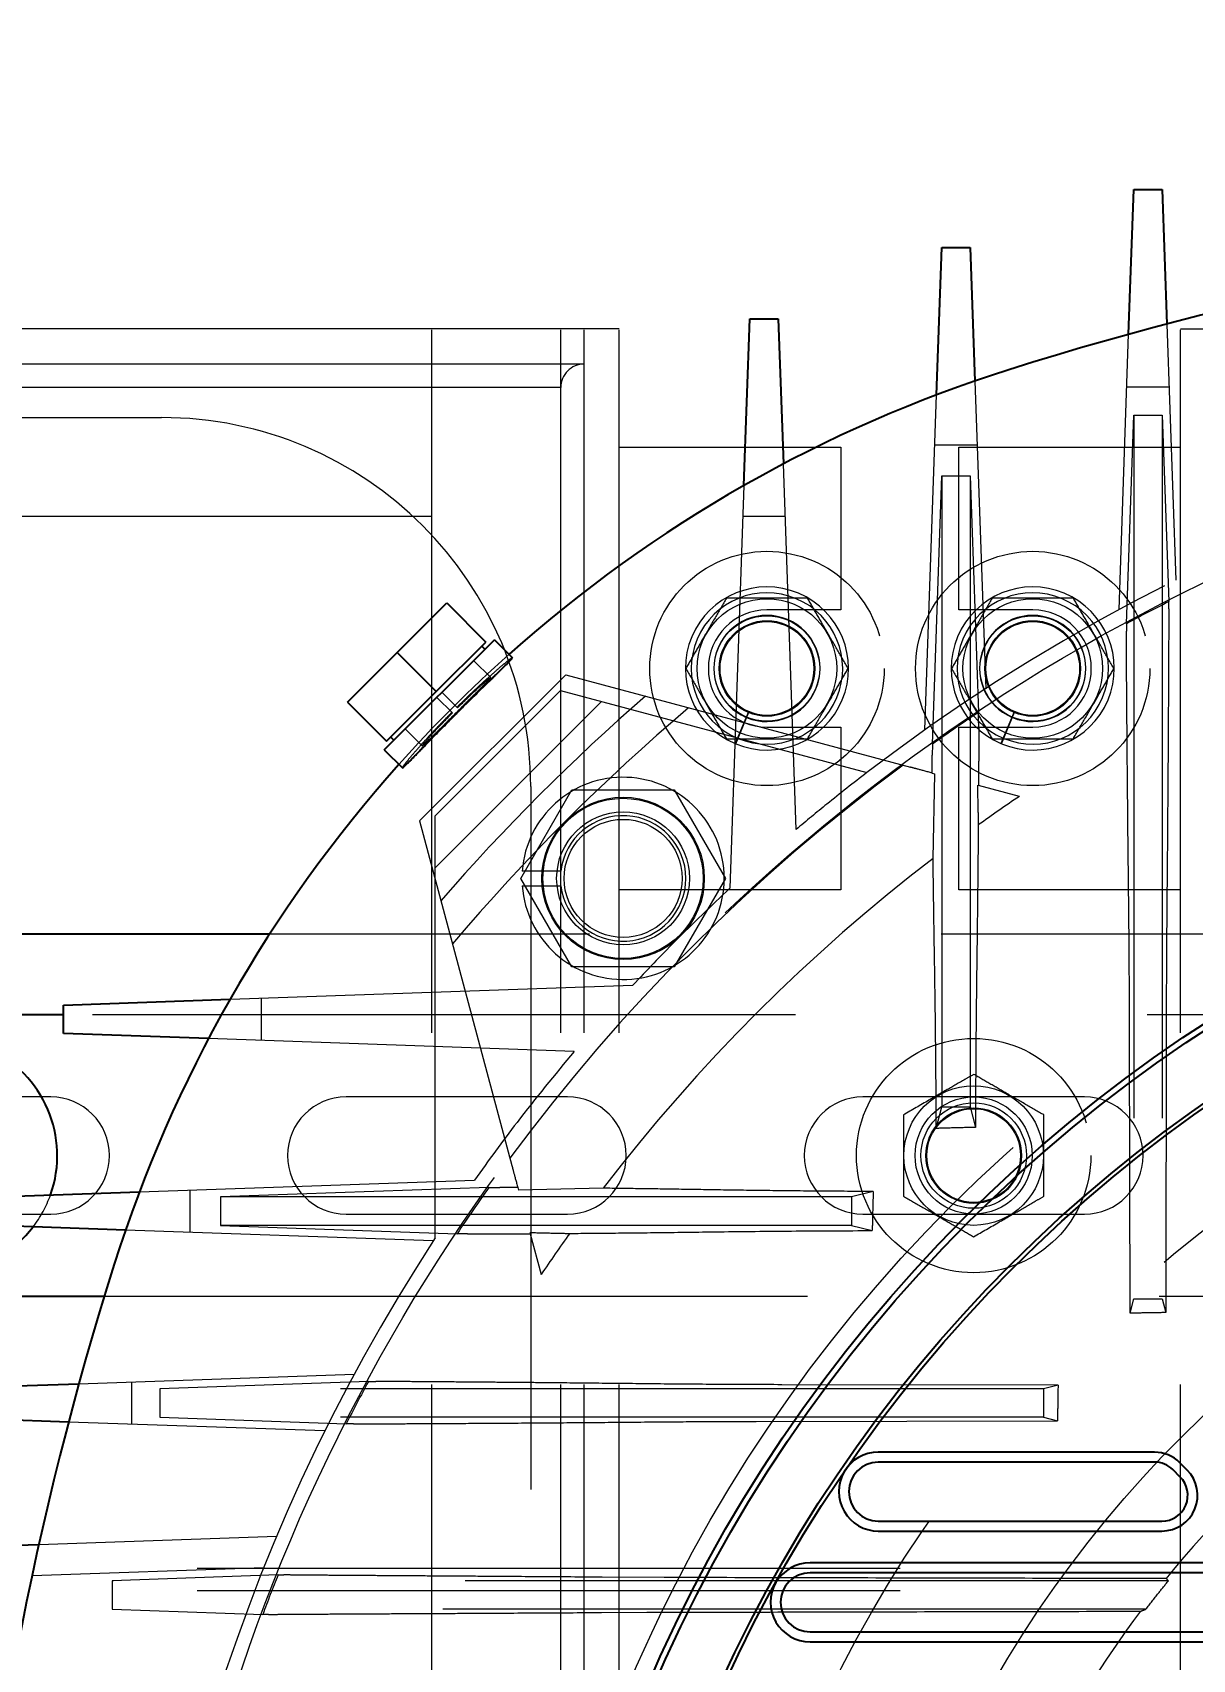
# Model space of a CAD drawing. Header units: millimetres. Extents: x 1293 to 41893, y 1011 to 26911.
# Drawn here: x 13196 to 13300.8, y 6710.6 to 6857.6 of the extents above; entities that cross this region are included whole.
import ezdxf

# ---------------------------------------------------------------- set-up
doc = ezdxf.new("R2010")
doc.units = ezdxf.units.MM
doc.header["$LTSCALE"] = 50
doc.linetypes.add('HIDDEN', pattern=[1.905, 1.27, -0.635])
doc.layers.add('CAPA_1', color=7, linetype='Continuous')
doc.styles.add('SLDTEXTSTYLE0', font='TXT', dxfattribs={"width": 0.75})
doc.dimstyles.new('SLDDIMSTYLE0', dxfattribs={"dimtxt": 100, "dimasz": 100, "dimexe": 0, "dimexo": 0.0625, "dimgap": 25, "dimtad": 2, "dimdec": 0, "dimlfac": 1.5, "dimrnd": 1e-09, "dimzin": 12, "dimdsep": 46, "dimtxsty": 'SLDTEXTSTYLE0', "dimsah": 1, "dimcen": 0.09, "dimadec": 0, "dimazin": 3, "dimtfac": 1, "dimtdec": 0, "dimtofl": 0, "dimtmove": 0, "dimatfit": 3, "dimfxl": 1, "dimfrac": 2, "dimtolj": 1, "dimtzin": 12, "dimarcsym": 0})

# ---------------------------------------------------------------- blocks, each defined once
blk = doc.blocks.new('_D_5')
at = {"layer": 'CAPA_1', "transparency": 16777216}
for p, q in [((11574.4, 7831.18), (17588.06, 7831.18)), ((17538.06, 7831.18), (17538.06, 4708.49)), ((16485.16, 4708.49), (17588.06, 4708.49))]:
    blk.add_line(p, q, dxfattribs=at)
for points in [[(17538.06, 7831.18), (17522.68, 7731.18), (17553.45, 7731.18)], [(17538.06, 4708.49), (17553.45, 4808.49), (17522.68, 4808.49)]]:
    blk.add_solid(points, dxfattribs=at)
at = {"layer": 'CAPA_1', "transparency": 16777216, "insert": (17409.15, 6122.06), "char_height": 100, "attachment_point": 1, "rotation": 90, "style": 'SLDTEXTSTYLE0'}
blk.add_mtext('4684', dxfattribs=at)
blk = doc.blocks.new('_D_15')
at = {"layer": 'CAPA_1', "transparency": 16777216}
for p, q in [((6530.12, 8742.38), (6530.12, 9415.65)), ((16745.16, 6492), (16745.16, 9415.65)), ((6530.12, 9365.65), (16745.16, 9365.65))]:
    blk.add_line(p, q, dxfattribs=at)
for points in [[(6530.12, 9365.65), (6630.12, 9350.26), (6630.12, 9381.03)], [(16745.16, 9365.65), (16645.16, 9381.03), (16645.16, 9350.26)]]:
    blk.add_solid(points, dxfattribs=at)
at = {"layer": 'CAPA_1', "transparency": 16777216, "insert": (11452.92, 9494.55), "char_height": 100, "attachment_point": 1, "style": 'SLDTEXTSTYLE0'}
blk.add_mtext('15323', dxfattribs=at)

msp = doc.modelspace()

# ---------------------------------------------------------------- linework, layer by layer
at = {"color": 7, "linetype": 'Continuous', "lineweight": 25}
for p, q in [((13294.9986373, 6830.3040274), (13295.4559045, 6843.3984466)), ((13295.4559045, 6843.3984466), (13298.0310745, 6843.3984466)), ((13298.0310745, 6843.3984466), (13298.4558267, 6831.2351369)), ((13277.6579042, 6824.8335746), (13278.1225711, 6838.1398954)), ((13278.1225711, 6838.1398954), (13280.6977412, 6838.1398954)), ((13280.6977412, 6838.1398954), (13281.1186272, 6826.0872961)), ((13260.263568, 6816.6444878), (13260.7892378, 6831.6977023)), ((13260.7892378, 6831.6977023), (13263.3644079, 6831.6977023)), ((13263.3644079, 6831.6977023), (13263.8219913, 6818.5942274)), ((13228.9410601, 6801.566003), (13233.4194031, 6806.0443459)), ((13233.4194031, 6806.0443459), (13236.954937, 6802.508812)), ((13224.4627172, 6797.08766), (13228.9410601, 6801.566003)), ((13227.786119, 6792.7743087), (13237.7327544, 6802.720944)), ((13228.9410601, 6801.566003), (13232.476594, 6798.0304691)), ((13232.476594, 6798.0304691), (13236.954937, 6802.508812)), ((13236.8606561, 6801.8488457), (13236.5778134, 6802.1316884)), ((13239.3953114, 6801.0583871), (13237.7327544, 6802.720944)), ((13224.4627172, 6797.08766), (13227.9982511, 6793.5521261)), ((13227.9982511, 6793.5521261), (13232.476594, 6798.0304691)), ((13227.786119, 6792.7743087), (13229.448676, 6791.1117517)), ((13228.3753747, 6793.9292497), (13228.6582174, 6793.646407)), ((13217.4270923, 6776.1188715), (13161.0054871, 6776.1188715)), ((13198.8093608, 6769.7178253), (13213.8625753, 6770.2434951)), ((13198.8093608, 6767.1426552), (13198.8093608, 6769.7178253)), ((13198.8093608, 6768.8188715), (13161.2795165, 6768.8188715)), ((13211.9128356, 6766.6850718), (13198.8093608, 6767.1426552)), ((13192.3671677, 6752.384492), (13205.6734885, 6752.8491589)), ((13204.419767, 6749.3884359), (13192.3671677, 6749.8093219)), ((13161.4101562, 6743.4188715), (13202.5015492, 6743.4188715)), ((13187.1086165, 6735.0511586), (13200.2030357, 6735.5084258)), ((13199.2719262, 6732.0512364), (13187.1086165, 6732.4759886)), ((13297.3390883, 6729.3234042), (13272.3911568, 6729.3234042)), ((13297.3390883, 6728.4302403), (13272.3911568, 6728.4302403)), ((13300.2872331, 6727.7117184), (13299.6205665, 6728.3783851)), ((13299.6556708, 6727.0801561), (13298.9890042, 6727.7468228)), ((13272.3911568, 6723.0969069), (13298.005755, 6723.0969069)), ((13272.3911568, 6722.203743), (13298.005755, 6722.203743)), ((13161.4101562, 6719.7635736), (13196.58725, 6720.9919848)), ((13307.3390883, 6719.3234042), (13266.2262098, 6719.3234042)), ((13307.3390883, 6718.4302403), (13266.2262098, 6718.4302403)), ((13266.2262098, 6713.0969069), (13308.005755, 6713.0969069)), ((13266.2262098, 6712.203743), (13308.005755, 6712.203743))]:
    msp.add_line(p, q, dxfattribs=at)
at = {"color": 1, "linetype": 'HIDDEN', "lineweight": 18}
for p, q in [((13298.4558267, 6831.2351369), (13299.264127, 6808.088443)), ((13249.0054871, 6830.7855382), (13072.7475215, 6830.7855382)), ((13232.0721537, 6481.4522048), (13232.0721537, 6830.7855382)), ((13243.7138204, 6481.4522048), (13243.7138204, 6830.7855382)), ((13245.8304871, 6481.4522048), (13245.8304871, 6830.7855382)), ((13249.0054871, 6481.4522048), (13249.0054871, 6830.7855382)), ((13294.130187, 6805.434865), (13294.9986373, 6830.3040274)), ((13299.6721537, 6481.4522048), (13299.6721537, 6830.7855382)), ((13299.6721537, 6830.7855382), (13475.9301193, 6830.7855382)), ((13245.8304871, 6827.6105382), (13073.3790682, 6827.6105382)), ((13243.7138204, 6825.4938715), (13073.8000994, 6825.4938715)), ((13281.1186272, 6826.0872961), (13282.0891596, 6798.2948865)), ((13298.654874, 6825.5351671), (13294.832105, 6825.5351671)), ((13276.6011855, 6794.5731128), (13277.6579042, 6824.8335746)), ((13074.3388204, 6822.7855382), (13207.6721537, 6822.7855382)), ((13294.7980374, 6804.1610882), (13295.4559045, 6822.9999349)), ((13295.4559045, 6822.9999349), (13298.0310745, 6822.9999349)), ((13295.4559045, 6822.9999349), (13295.4559045, 6743.191664)), ((13298.0310745, 6822.9999349), (13298.6192412, 6806.1570458)), ((13298.0310745, 6822.9999349), (13298.0310745, 6743.191664)), ((13249.0054871, 6820.1188715), (13269.0054871, 6820.1188715)), ((13269.0054871, 6820.1188715), (13269.0054871, 6805.4105382)), ((13281.3215407, 6820.2766159), (13277.4987717, 6820.2766159)), ((13279.6721537, 6820.1188715), (13299.6721537, 6820.1188715)), ((13279.6721537, 6805.4105382), (13279.6721537, 6820.1188715)), ((13264.9750634, 6785.5745617), (13263.8219913, 6818.5942274)), ((13260.263568, 6816.6444878), (13258.9933506, 6780.2702214)), ((13277.2761453, 6793.2888966), (13278.1225711, 6817.5273599)), ((13278.1225711, 6817.5273599), (13280.6977412, 6817.5273599)), ((13278.1225711, 6817.5273599), (13278.1225711, 6760.5249974)), ((13280.6977412, 6817.5273599), (13281.4442548, 6796.1500062)), ((13280.6977412, 6817.5273599), (13280.6977412, 6760.5249974)), ((13232.0721537, 6813.8522048), (13065.8721537, 6813.8522048)), ((13263.9882073, 6813.8344228), (13260.1654383, 6813.8344228)), ((13269.0054871, 6805.4105382), (13262.3388204, 6805.4105382)), ((13286.3388204, 6805.4105382), (13279.6721537, 6805.4105382)), ((13237.420613, 6799.2618493), (13235.8471364, 6800.835326)), ((13230.9651106, 6786.3426259), (13244.1644372, 6799.5419524)), ((13244.1644372, 6799.5419524), (13275.2923642, 6791.2012496)), ((13232.3793242, 6786.8140304), (13243.6930327, 6798.1277389)), ((13247.4108829, 6797.1315439), (13232.3793242, 6782.0999852)), ((13232.5237345, 6797.5119241), (13233.9305491, 6796.1051095)), ((13232.995139, 6797.9833286), (13234.4019536, 6796.576514)), ((13243.6930327, 6798.1277389), (13271.3595368, 6790.7145215)), ((13260.6732871, 6796.1901319), (13259.4637926, 6793.3371187)), ((13259.5172814, 6793.3146909), (13260.7042737, 6796.1771393)), ((13284.6732871, 6796.1901319), (13283.4637926, 6793.3371187)), ((13283.5172814, 6793.3146909), (13284.7042737, 6796.1771393)), ((13229.6717371, 6794.6599267), (13231.2452138, 6793.0864501)), ((13262.3388204, 6794.8272048), (13269.0054871, 6794.8272048)), ((13269.0054871, 6794.8272048), (13269.0054871, 6780.1188715)), ((13279.6721537, 6794.8272048), (13286.3388204, 6794.8272048)), ((13279.6721537, 6780.1188715), (13279.6721537, 6794.8272048)), ((13281.453631, 6795.195967), (13281.4479166, 6795.5127291)), ((13277.2718238, 6792.6327256), (13277.2655841, 6792.3009237)), ((13277.2643099, 6790.6728683), (13277.5055866, 6790.6082184)), ((13277.3391168, 6782.9575614), (13277.5055866, 6790.6082184)), ((13240.1122826, 6781.1571761), (13244.7310848, 6789.1571761)), ((13241.0054871, 6789.4522048), (13241.0054871, 6522.7855382)), ((13244.7310848, 6789.1571761), (13253.9686891, 6789.1571761)), ((13253.9686891, 6789.1571761), (13258.5874913, 6781.1571761)), ((13285.1337694, 6788.564253), (13281.4460918, 6789.5523632)), ((13232.3793242, 6748.6745226), (13232.3793242, 6786.8140304)), ((13230.9651106, 6786.3426259), (13239.3058135, 6755.2146989)), ((13244.7310848, 6773.1571761), (13240.1122826, 6781.1571761)), ((13243.7225726, 6781.8238428), (13240.240917, 6781.8238428)), ((13258.5874913, 6781.1571761), (13253.9686891, 6773.1571761)), ((13240.240917, 6780.4905095), (13243.7225726, 6780.4905095)), ((13269.0054871, 6780.1188715), (13249.0054871, 6780.1188715)), ((13299.6721537, 6780.1188715), (13279.6721537, 6780.1188715)), ((13532.0598867, 6776.1188715), (13217.4270923, 6776.1188715)), ((13253.9686891, 6773.1571761), (13244.7310848, 6773.1571761)), ((13213.8625753, 6770.2434951), (13250.2368417, 6771.5137125)), ((13216.6726403, 6770.3416248), (13216.6726403, 6766.5188558)), ((13298.3958294, 6769.1324225), (13298.346537, 6741.9344212)), ((13550.6776182, 6768.8188715), (13198.8093608, 6768.8188715)), ((13244.9325014, 6765.5319997), (13211.9128356, 6766.6850718)), ((13295.1272488, 6741.881841), (13295.0841338, 6766.830437)), ((13197.6721537, 6761.4105382), (13177.6721537, 6761.4105382)), ((13244.3388204, 6761.4105382), (13224.3388204, 6761.4105382)), ((13291.0054871, 6761.4105382), (13271.0054871, 6761.4105382)), ((13277.6325936, 6758.5722427), (13278.1225711, 6760.5249974)), ((13278.1225711, 6760.5249974), (13280.6977412, 6760.5249974)), ((13280.6977412, 6760.5249974), (13281.1648336, 6758.663449)), ((13205.6734885, 6752.8491589), (13235.9339503, 6753.9058775)), ((13210.2304472, 6753.0082914), (13210.2304472, 6749.1855224)), ((13237.2181665, 6753.2309178), (13212.9797032, 6752.384492)), ((13237.8743374, 6753.2352393), (13238.2061394, 6753.241479)), ((13239.8341948, 6753.2427532), (13239.8988447, 6753.0014765)), ((13247.5495017, 6753.1679463), (13239.8988447, 6753.0014765)), ((13212.9797032, 6752.384492), (13212.9797032, 6749.8093219)), ((13269.9820657, 6752.384492), (13212.9797032, 6752.384492)), ((13271.9348203, 6752.8744695), (13269.9820657, 6752.384492)), ((13269.9820657, 6752.384492), (13269.9820657, 6749.8093219)), ((13177.6721537, 6750.8272048), (13197.6721537, 6750.8272048)), ((13224.3388204, 6750.8272048), (13244.3388204, 6750.8272048)), ((13271.0054871, 6750.8272048), (13291.0054871, 6750.8272048)), ((13232.2121766, 6748.4179035), (13204.419767, 6749.3884359)), ((13212.9797032, 6749.8093219), (13234.3570569, 6749.0628083)), ((13269.9820657, 6749.8093219), (13212.9797032, 6749.8093219)), ((13235.3110961, 6749.0534321), (13234.9943339, 6749.0591465)), ((13240.9546999, 6749.0609713), (13241.9428101, 6745.3732937)), ((13269.9820657, 6749.8093219), (13271.8436141, 6749.3422295)), ((13202.5015492, 6743.4188715), (13546.9854298, 6743.4188715)), ((13295.1272488, 6741.881841), (13295.4559045, 6743.191664)), ((13295.4559045, 6743.191664), (13298.0310745, 6743.191664)), ((13298.0310745, 6743.191664), (13298.346537, 6741.9344212)), ((13200.2030357, 6735.5084258), (13225.0721981, 6736.3768761)), ((13204.971896, 6735.6749581), (13204.971896, 6731.8521891)), ((13226.3459749, 6735.7090257), (13207.5071282, 6735.0511586)), ((13288.625222, 6735.3798143), (13263.6766261, 6735.4229293)), ((13288.625222, 6735.3798143), (13287.3153991, 6735.0511586)), ((13207.5071282, 6735.0511586), (13207.5071282, 6732.4759886)), ((13287.3153991, 6735.0511586), (13207.5071282, 6735.0511586)), ((13287.3153991, 6735.0511586), (13287.3153991, 6732.4759886)), ((13207.5071282, 6732.4759886), (13224.3500173, 6731.8878219)), ((13287.3153991, 6732.4759886), (13207.5071282, 6732.4759886)), ((13287.3153991, 6732.4759886), (13288.5726419, 6732.1605261)), ((13222.4186201, 6731.2429361), (13199.2719262, 6732.0512364)), ((13261.3746406, 6732.1112337), (13288.5726419, 6732.1605261)), ((13196.58725, 6720.9919848), (13218.0692183, 6721.7421517)), ((13115.6268163, 6718.8595736), (13700.793483, 6718.8595736)), ((13195.9732824, 6718.1719152), (13216.9035836, 6718.9028174)), ((13218.1878543, 6718.2410154), (13203.2056491, 6717.7178253)), ((13203.2056491, 6717.7178253), (13203.2056491, 6715.1426552)), ((13298.5954065, 6717.7178253), (13203.2056491, 6717.7178253)), ((13253.057253, 6718.0044039), (13247.4682367, 6718.0305439)), ((13115.6268163, 6716.8275736), (14253.7101497, 6716.8275736)), ((13203.2056491, 6715.1426552), (13216.8086609, 6714.6676276)), ((13296.5589781, 6715.1426552), (13203.2056491, 6715.1426552)), ((13247.4123873, 6714.8439502), (13251.4999249, 6714.8608229))]:
    msp.add_line(p, q, dxfattribs=at)
at = {"color": 1, "linetype": 'HIDDEN', "lineweight": 18, "flags": 128}
for points in [[(13298.6214564, 6805.561192), (13298.6202139, 6805.8949276), (13298.6192412, 6806.1570458)], [(13294.7980374, 6804.1610882), (13294.7965924, 6803.8215532), (13294.7954525, 6803.5546484)], [(13281.4479166, 6795.5127291), (13281.4458623, 6795.8697093), (13281.4442548, 6796.1500062)], [(13277.2761453, 6793.2888966), (13277.27373, 6792.9215758), (13277.2718238, 6792.6327256)], [(13237.2181665, 6753.2309178), (13237.5854873, 6753.2333331), (13237.8743374, 6753.2352393)], [(13234.9943339, 6749.0591465), (13234.6373538, 6749.0612008), (13234.3570569, 6749.0628083)], [(13226.3459749, 6735.7090257), (13226.6855099, 6735.7104707), (13226.9524147, 6735.7116106)], [(13224.9458711, 6731.8856067), (13224.6121355, 6731.8868492), (13224.3500173, 6731.8878219)], [(13218.1878543, 6718.2410154), (13218.4781029, 6718.2417481), (13218.7062087, 6718.2423256)], [(13298.5954065, 6717.7178253), (13298.4749607, 6717.8241746), (13298.380325, 6717.9077347)], [(13217.3215353, 6714.6665088), (13217.0343012, 6714.6671362), (13216.8086609, 6714.6676276)]]:
    msp.add_lwpolyline(points, dxfattribs=at)
at = {"color": 1, "linetype": 'HIDDEN', "lineweight": 18}
for centre, radius in [((13374.7434895, 6655.7635736), 168.6666667), ((13262.3388204, 6800.1188715), 10.5833333), ((13286.3388204, 6800.1188715), 10.5833333), ((13262.3388204, 6800.1188715), 6.3026787), ((13286.3388204, 6800.1188715), 6.3026787), ((13262.3388204, 6800.1188715), 4.7625), ((13262.3388204, 6800.1188715), 4.318), ((13286.3388204, 6800.1188715), 4.7625), ((13286.3388204, 6800.1188715), 4.318), ((13262.3388204, 6800.1188715), 4.2333333), ((13286.3388204, 6800.1188715), 4.2333333), ((13374.7434895, 6655.7635736), 135.4666667), ((13249.349887, 6781.1571761), 7.3333333), ((13249.349887, 6781.1571761), 7.2376043), ((13249.349887, 6781.1571761), 6), ((13249.349887, 6781.1571761), 5.3333333), ((13374.7434895, 6655.7635736), 118.7026667), ((13281.0054871, 6756.1188715), 10.5833333), ((13374.7434895, 6655.7635736), 106.0026667), ((13281.0054871, 6756.1188715), 6.3026787), ((13281.0054871, 6756.1188715), 5.2916667), ((13281.0054871, 6756.1188715), 4.7625), ((13281.0054871, 6756.1188715), 4.318), ((13281.0054871, 6756.1188715), 4.2333333), ((13374.7434895, 6655.7635736), 98)]:
    msp.add_circle(centre, radius, dxfattribs=at)
at = {"color": 7, "linetype": 'Continuous', "lineweight": 25}
for radius in [133.8692317, 133.3333333, 127.9170962, 127.5598306]:
    msp.add_circle((13374.7434895, 6655.7635736), radius, dxfattribs=at)
for centre, radius, start, end in [((13374.7434895, 6541.0969069), 300, 93.820426343, 107.568308631), ((13321.6191889, 6708.8878742), 124, 107.568308631, 131.748413646), ((13321.6191889, 6708.8878742), 124, 138.251586354, 162.431691369), ((13187.6721537, 6756.1188715), 10.5833333, 340.400154742, 322.52606128), ((13489.4101562, 6655.7635736), 300, 162.431691369, 176.179573657), ((13272.3911568, 6725.7635736), 3.5598306, 90, 270.000001124), ((13272.3911568, 6725.7635736), 2.6666667, 90, 270), ((13297.3390883, 6726.0969069), 3.2264973, 45, 90), ((13297.3390883, 6726.0969069), 2.3333333, 45, 90), ((13298.005755, 6725.4302403), 3.2264973, 270, 45), ((13298.005755, 6725.4302403), 2.3333333, 270, 45), ((13266.2262098, 6715.7635736), 3.5598306, 90, 270.000001124), ((13266.2262098, 6715.7635736), 2.6666667, 90, 270)]:
    msp.add_arc(centre, radius, start, end, dxfattribs=at)
at = {"color": 1, "linetype": 'HIDDEN', "lineweight": 18}
for centre, radius, start, end in [((13245.8304871, 6825.4938715), 2.1166667, 90, 180), ((13374.7434895, 6655.7635736), 170, 52.544801145, 127.455198855), ((13207.6721537, 6789.4522048), 33.3333333, 0, 90), ((13262.3388204, 6800.1188715), 7.366, 247.477326414, 247.026173882), ((13286.3388204, 6800.1188715), 7.366, 247.477326414, 247.026173882), ((13262.3388204, 6800.1188715), 6.8368333, 247.477326414, 247.026173882), ((13286.3388204, 6800.1188715), 6.8368333, 247.477326414, 247.026173882), ((13374.7434895, 6655.7635736), 168.5618511, 116.847038599, 118.312457044), ((13262.3388204, 6800.1188715), 5.2916667, 90, 270), ((13262.3388204, 6800.1188715), 4.7963667, 247.477326414, 247.026173882), ((13262.3388204, 6800.1188715), 4.2672, 247.477326414, 247.026173882), ((13286.3388204, 6800.1188715), 4.7963667, 247.477326414, 247.026173882), ((13286.3388204, 6800.1188715), 4.2672, 247.477326414, 247.026173882), ((13286.3388204, 6800.1188715), 5.2916667, 270, 90), ((13321.6191889, 6708.8878742), 124, 131.748413646, 138.251586354), ((13374.7434895, 6655.7635736), 188, 131.016674044, 138.983346393), ((13374.7434895, 6655.7635736), 184.6666667, 130.31662153, 139.683386227), ((13374.7434895, 6655.7635736), 168.5618511, 123.607562598, 125.326073413), ((13374.7434895, 6655.7635736), 168.5618511, 126.434523655, 143.565476345), ((13249.349887, 6781.1571761), 9.1333333, 184.185896344, 175.814103656), ((13374.7434895, 6655.7635736), 160.2058749, 124.010238226, 125.627640083), ((13249.349887, 6781.1571761), 5.6666667, 186.756327031, 173.243672969), ((13374.7434895, 6655.7635736), 160.2058749, 127.444669982, 142.555330018), ((13197.6721537, 6756.1188715), 5.2916667, 270, 90), ((13224.3388204, 6756.1188715), 5.2916667, 90, 270), ((13244.3388204, 6756.1188715), 5.2916667, 270, 90), ((13271.0054871, 6756.1188715), 5.2916667, 90, 270), ((13291.0054871, 6756.1188715), 5.2916667, 270, 90), ((13374.7434895, 6655.7635736), 168.5618511, 144.673926587, 146.392437402), ((13374.7434895, 6655.7635736), 98.3333333, 291.122021382, 248.877978618), ((13187.6721537, 6756.1188715), 10.5833333, 322.526067169, 340.400154742), ((13374.7434895, 6655.7635736), 170, 146.870377703, 213.129622297), ((13374.7434895, 6655.7635736), 160.2058749, 144.372359917, 145.989761774), ((13374.7434895, 6655.7635736), 168.5618511, 151.687542956, 153.152961401), ((13374.7434895, 6655.7635736), 98.4542008, 129.138614096, 140.861385904), ((13374.7434895, 6655.7635736), 168.5618511, 158.244292984, 159.54627988), ((13374.7434895, 6655.7635736), 98.4542008, 143.040076519, 152.912835076)]:
    msp.add_arc(centre, radius, start, end, dxfattribs=at)
for points, knots in [([(13258.6724311, 6806.4688715), (13258.3542563, 6805.9177119), (13257.7110073, 6804.8034413), (13256.7579762, 6803.1525492), (13255.8469708, 6801.5744564), (13255.2884874, 6800.6070212), (13255.0066871, 6800.1188715)], [0, 0, 0, 0, 0.2646176718, 0.5349733347, 0.7653562273, 1, 1, 1, 1]), ([(13266.0052097, 6806.4688715), (13265.6988606, 6806.4688715), (13264.794887, 6806.4688715), (13263.2383881, 6806.4688715), (13261.0613984, 6806.4688715), (13259.5575925, 6806.4688715), (13258.6724311, 6806.4688715)], [0, 0, 0, 0, 0.1280647744, 0.377893031, 0.6338190398, 1, 1, 1, 1]), ([(13269.6709537, 6800.1188715), (13269.3527895, 6800.6700128), (13268.7095612, 6801.7842476), (13267.7565408, 6803.4351212), (13266.8455258, 6805.0132306), (13266.2870207, 6805.9807032), (13266.0052097, 6806.4688715)], [0, 0, 0, 0, 0.2646061211, 0.5349506065, 0.7653448938, 1, 1, 1, 1]), ([(13282.6724311, 6806.4688715), (13282.3542563, 6805.9177119), (13281.7110073, 6804.8034413), (13280.7579762, 6803.1525492), (13279.8469708, 6801.5744564), (13279.2884874, 6800.6070212), (13279.0066871, 6800.1188715)], [0, 0, 0, 0, 0.2646176718, 0.5349733347, 0.76535622725, 1, 1, 1, 1]), ([(13290.0052097, 6806.4688715), (13289.6988606, 6806.4688715), (13288.794887, 6806.4688715), (13287.2383881, 6806.4688715), (13285.0613984, 6806.4688715), (13283.5575925, 6806.4688715), (13282.6724311, 6806.4688715)], [0, 0, 0, 0, 0.1280647744, 0.377893031, 0.6338190398, 1, 1, 1, 1]), ([(13293.6709537, 6800.1188715), (13293.3527895, 6800.6700128), (13292.7095612, 6801.7842476), (13291.7565408, 6803.4351212), (13290.8455258, 6805.0132306), (13290.2870207, 6805.9807032), (13290.0052097, 6806.4688715)], [0, 0, 0, 0, 0.2646061211, 0.5349506065, 0.7653448938, 1, 1, 1, 1]), ([(13298.6220857, 6805.4950973), (13298.6220016, 6805.2470999), (13298.6218332, 6804.750565), (13298.6149023, 6802.8740633), (13298.6037371, 6800.2450797), (13298.5859297, 6796.8776625), (13298.5619449, 6792.8916331), (13298.5306094, 6788.398363), (13298.4921192, 6783.5009722), (13298.4601488, 6779.9983563), (13298.444081, 6778.2380057)], [0, 0, 0, 0, 0.1246684529, 0.249608378, 0.3741990937, 0.4994072733, 0.6238316224, 0.7491925727, 0.8739487778, 1, 1, 1, 1]), ([(13298.6220857, 6805.4950973), (13298.6219107, 6805.5090773), (13298.6215981, 6805.5340417), (13298.6214997, 6805.552896), (13298.6214564, 6805.561192)], [0, 0, 0, 0, 0.5599973733, 1, 1, 1, 1]), ([(13294.7954525, 6803.5546484), (13294.7953852, 6803.5437397), (13294.7952649, 6803.5242599), (13294.7949196, 6803.4983579), (13294.7947676, 6803.4869609)], [0, 0, 0, 0, 0.5599970975, 1, 1, 1, 1]), ([(13295.0161494, 6778.1314019), (13294.9977614, 6779.7949943), (13294.9611952, 6783.1032044), (13294.9157588, 6787.6756521), (13294.8777704, 6791.8297629), (13294.8469331, 6795.5016447), (13294.8235199, 6798.609934), (13294.8067729, 6801.0437722), (13294.79697, 6802.7825951), (13294.7955008, 6803.2524526), (13294.7947676, 6803.4869609)], [0, 0, 0, 0, 0.1271932828, 0.2529358202, 0.3773101776, 0.5004884103, 0.6260475429, 0.7506998873, 0.8755729962, 1, 1, 1, 1]), ([(13239.3615272, 6801.0921713), (13239.3490939, 6801.0909384), (13239.3234126, 6801.0883918), (13239.181135, 6800.992224), (13238.9200652, 6800.7933821), (13238.485962, 6800.4398961), (13237.9098612, 6799.9476273), (13237.315923, 6799.4242221), (13236.7707367, 6798.9314078), (13236.1028601, 6798.3155195), (13235.2977134, 6797.5551037), (13234.6623822, 6796.930596), (13234.3524872, 6796.6259804)], [0, 0, 0, 0, 0.0782179301, 0.1615617992, 0.2500332293, 0.3749088562, 0.4999347617, 0.5907362469, 0.6740504288, 0.7498768542, 0.8779976264, 1, 1, 1, 1]), ([(13255.0066871, 6800.1188715), (13255.3248513, 6799.5677302), (13255.9680796, 6798.4534954), (13256.9211, 6796.8026218), (13257.832115, 6795.2245124), (13258.39062, 6794.2570398), (13258.6724311, 6793.7688715)], [0, 0, 0, 0, 0.2646061211, 0.5349506065, 0.7653448938, 1, 1, 1, 1]), ([(13266.0052097, 6793.7688715), (13266.3233845, 6794.3200311), (13266.9666335, 6795.4343018), (13267.9196646, 6797.0851939), (13268.83067, 6798.6632866), (13269.3891534, 6799.6307218), (13269.6709537, 6800.1188715)], [0, 0, 0, 0, 0.2646176718, 0.5349733347, 0.7653562273, 1, 1, 1, 1]), ([(13279.0066871, 6800.1188715), (13279.3248513, 6799.5677302), (13279.9680796, 6798.4534954), (13280.9211, 6796.8026218), (13281.832115, 6795.2245124), (13282.39062, 6794.2570398), (13282.6724311, 6793.7688715)], [0, 0, 0, 0, 0.2646061211, 0.5349506065, 0.7653448938, 1, 1, 1, 1]), ([(13290.0052097, 6793.7688715), (13290.3233845, 6794.3200311), (13290.9666335, 6795.4343018), (13291.9196646, 6797.0851939), (13292.83067, 6798.6632866), (13293.3891534, 6799.6307218), (13293.6709537, 6800.1188715)], [0, 0, 0, 0, 0.2646176718, 0.5349733347, 0.76535622725, 1, 1, 1, 1]), ([(13237.3888275, 6799.2936348), (13237.3822718, 6799.2773522), (13237.3691497, 6799.2447609), (13237.2163035, 6799.0761358), (13237.0188887, 6798.8699215), (13236.798986, 6798.645518), (13236.5097859, 6798.3542603), (13236.0913516, 6797.9369164), (13235.536405, 6797.3849056), (13234.911028, 6796.7624729), (13234.3264671, 6796.1790774), (13233.7433046, 6795.5947405), (13233.1900542, 6795.0388939), (13232.7197839, 6794.5661026), (13232.3916443, 6794.2367034), (13232.0605791, 6793.9052659), (13231.7413468, 6793.5892609), (13231.3459118, 6793.2062235), (13231.2669121, 6793.1537564), (13231.2134283, 6793.1182356)], [0, 0, 0, 0, 0.06244365266, 0.12498757336, 0.16389803611, 0.20560860156, 0.25011900144, 0.30062759515, 0.37520328786, 0.44476953574, 0.50039442096, 0.55595288248, 0.62548346923, 0.67788731342, 0.71959639444, 0.75059896392, 0.81623057449, 0.87558597689, 1, 1, 1, 1]), ([(13234.4019536, 6796.576514), (13234.7873462, 6796.9530375), (13235.5579623, 6797.7059194), (13236.5335811, 6798.6005737), (13237.2282368, 6799.2028373), (13237.3353014, 6799.2633713), (13237.3888275, 6799.2936348)], [0, 0, 0, 0, 0.2501387688, 0.500167921, 0.7501126908, 1, 1, 1, 1]), ([(13233.8810827, 6796.1545759), (13233.6792242, 6795.9498625), (13233.2686984, 6795.5335308), (13232.6651576, 6794.9051607), (13232.1092895, 6794.3151601), (13231.5898395, 6793.7514025), (13231.0949169, 6793.2038998), (13230.5644157, 6792.6033541), (13230.0667273, 6792.0205121), (13229.6722175, 6791.5358846), (13229.4367392, 6791.2222587), (13229.4219473, 6791.1703132), (13229.4148918, 6791.1455359)], [0, 0, 0, 0, 0.0807049171, 0.1641320509, 0.2502885283, 0.3228374767, 0.4062151847, 0.5004179667, 0.6249853149, 0.7502372877, 0.8808667536, 1, 1, 1, 1]), ([(13231.2134283, 6793.1182356), (13231.243689, 6793.1717577), (13231.3042228, 6793.278824), (13231.9065331, 6793.9735328), (13232.80124, 6794.9492021), (13233.5540876, 6795.7197812), (13233.9305491, 6796.1051095)], [0, 0, 0, 0, 0.2498763701, 0.4998549528, 0.7499023914, 1, 1, 1, 1]), ([(13281.453631, 6795.195967), (13281.4558843, 6794.9618068), (13281.4603956, 6794.4929934), (13281.4615655, 6793.2402843), (13281.4572986, 6791.6345108), (13281.4498392, 6790.2486014), (13281.4460918, 6789.5523632)], [0, 0, 0, 0, 0.2482609253, 0.4970446869, 0.7473307412, 1, 1, 1, 1]), ([(13258.6724311, 6793.7688715), (13259.5575947, 6793.7688715), (13261.0459042, 6793.7688715), (13263.2221692, 6793.7688715), (13264.7795578, 6793.7688715), (13265.6988656, 6793.7688715), (13266.0052097, 6793.7688715)], [0, 0, 0, 0, 0.3661794341, 0.6156922034, 0.8719357593, 1, 1, 1, 1]), ([(13282.6724311, 6793.7688715), (13283.5575947, 6793.7688715), (13285.0459042, 6793.7688715), (13287.2221692, 6793.7688715), (13288.7795578, 6793.7688715), (13289.6988656, 6793.7688715), (13290.0052097, 6793.7688715)], [0, 0, 0, 0, 0.3661794341, 0.6156922034, 0.8719357593, 1, 1, 1, 1]), ([(13277.2643099, 6790.6728683), (13276.7658307, 6790.8063496), (13275.7727354, 6791.0722777), (13275.4520721, 6791.1583706), (13275.2923642, 6791.2012496)], [0, 0, 0, 0, 0.5019449188, 1, 1, 1, 1]), ([(13277.2643099, 6790.6728683), (13277.2632831, 6791.0209136), (13277.261235, 6791.7151752), (13277.264137, 6792.1060174), (13277.2655841, 6792.3009237)], [0, 0, 0, 0, 0.5013172046, 1, 1, 1, 1]), ([(13271.3595368, 6790.7145215), (13270.1511424, 6789.7757772), (13267.9934681, 6788.0995824), (13265.8972884, 6786.3460412), (13264.9750634, 6785.5745617)], [0, 0, 0, 0, 0.5600448833, 1, 1, 1, 1]), ([(13281.3396514, 6789.5808838), (13281.355518, 6788.9091226), (13281.3838511, 6787.7095504), (13281.4097463, 6786.5099231), (13281.4211401, 6785.9820879)], [0, 0, 0, 0, 0.5600006507, 1, 1, 1, 1]), ([(13281.4211401, 6785.9820879), (13281.4094937, 6784.6380225), (13281.3860112, 6781.9279941), (13281.3340223, 6777.2108867), (13281.2887795, 6773.7751394), (13281.2659547, 6772.0418208)], [0, 0, 0, 0, 0.3277587796, 0.6608573932, 1, 1, 1, 1]), ([(13277.5047891, 6771.8442706), (13277.4826614, 6773.2103676), (13277.4387454, 6775.9216085), (13277.3829918, 6779.6640651), (13277.3536721, 6781.8649608), (13277.3391168, 6782.9575614)], [0, 0, 0, 0, 0.338365905, 0.67154196185, 1, 1, 1, 1]), ([(13258.9933506, 6780.2702214), (13257.3158275, 6778.6784551), (13254.3202431, 6775.8360081), (13251.4845505, 6772.8344169), (13250.2368417, 6771.5137125)], [0, 0, 0, 0, 0.5599985915, 1, 1, 1, 1]), ([(13295.0841338, 6766.830437), (13295.0785839, 6768.7583649), (13295.0674965, 6772.609963), (13295.0332525, 6776.2922792), (13295.0161494, 6778.1314019)], [0, 0, 0, 0, 0.5005527221, 1, 1, 1, 1]), ([(13298.444081, 6778.2380057), (13298.432405, 6776.7572574), (13298.4088687, 6773.7723867), (13298.4001985, 6770.6871306), (13298.3958294, 6769.1324225)], [0, 0, 0, 0, 0.496084596, 1, 1, 1, 1]), ([(13281.2659547, 6772.0418208), (13281.2495414, 6770.6124832), (13281.2166127, 6767.7449014), (13281.1833086, 6763.261055), (13281.171003, 6760.1987272), (13281.1648336, 6758.663449)], [0, 0, 0, 0, 0.3313579456, 0.6647806569, 1, 1, 1, 1]), ([(13277.6325936, 6758.5722427), (13277.6237872, 6760.1026155), (13277.6061985, 6763.1591586), (13277.5641591, 6767.6133211), (13277.5245556, 6770.4356296), (13277.5047891, 6771.8442706)], [0, 0, 0, 0, 0.3343405913, 0.6677630743, 1, 1, 1, 1]), ([(13244.9325014, 6765.5319997), (13243.1848636, 6763.4136851), (13240.0635374, 6759.6303204), (13237.1959631, 6755.6552826), (13235.9339503, 6753.9058775)], [0, 0, 0, 0, 0.5599022986, 1, 1, 1, 1]), ([(13281.0060459, 6763.4513275), (13280.7407321, 6763.2981664), (13279.957845, 6762.8462194), (13278.6098378, 6762.0680384), (13276.7244541, 6760.9796394), (13275.4220818, 6760.2278026), (13274.6554871, 6759.7852608)], [0, 0, 0, 0, 0.1280647744, 0.377893031, 0.6338190398, 1, 1, 1, 1]), ([(13287.3554871, 6759.7846155), (13286.8043943, 6760.1028638), (13285.6902575, 6760.7462619), (13284.0395293, 6761.699534), (13282.4615587, 6762.6107895), (13281.4941713, 6763.169442), (13281.0060459, 6763.4513275)], [0, 0, 0, 0, 0.2646061211, 0.5349506065, 0.7653448938, 1, 1, 1, 1]), ([(13274.6554871, 6759.7852608), (13274.6554871, 6759.1488552), (13274.6554871, 6757.862244), (13274.6554871, 6755.9560139), (13274.6554871, 6754.1338429), (13274.6554871, 6753.0167777), (13274.6554871, 6752.4531275)], [0, 0, 0, 0, 0.2646176718, 0.5349733347, 0.7653562273, 1, 1, 1, 1]), ([(13287.3554871, 6752.4524822), (13287.3554871, 6753.0888878), (13287.3554871, 6754.375499), (13287.3554871, 6756.2817291), (13287.3554871, 6758.1039002), (13287.3554871, 6759.2209653), (13287.3554871, 6759.7846155)], [0, 0, 0, 0, 0.2646176718, 0.5349733347, 0.7653562273, 1, 1, 1, 1]), ([(13281.1648336, 6758.663449), (13280.5033974, 6758.6479727), (13279.3222678, 6758.6203366), (13278.1488804, 6758.586938), (13277.6325936, 6758.5722427)], [0, 0, 0, 0, 0.5600031008, 1, 1, 1, 1]), ([(13239.3058135, 6755.2146989), (13239.3486925, 6755.054991), (13239.4347854, 6754.7343277), (13239.7007135, 6753.7412324), (13239.8341948, 6753.2427532)], [0, 0, 0, 0, 0.4980550812, 1, 1, 1, 1]), ([(13239.8341948, 6753.2427532), (13239.4861495, 6753.24378), (13238.7918879, 6753.245828), (13238.4010457, 6753.2429261), (13238.2061394, 6753.241479)], [0, 0, 0, 0, 0.5013172046, 1, 1, 1, 1]), ([(13258.6627925, 6753.002274), (13257.2966955, 6753.0244017), (13254.5854546, 6753.0683177), (13250.8429979, 6753.1240713), (13248.6421023, 6753.153391), (13247.5495017, 6753.1679463)], [0, 0, 0, 0, 0.338365905, 0.6715419618, 1, 1, 1, 1]), ([(13271.9348203, 6752.8744695), (13270.3852703, 6752.8833909), (13267.3101231, 6752.9010958), (13262.8578346, 6752.9433123), (13260.0538277, 6752.9827228), (13258.6627925, 6753.002274)], [0, 0, 0, 0, 0.3385470683, 0.6718608823, 1, 1, 1, 1]), ([(13271.9348203, 6752.8744695), (13271.9162497, 6752.2171857), (13271.8830867, 6751.0434242), (13271.8556755, 6749.8620548), (13271.8436141, 6749.3422295)], [0, 0, 0, 0, 0.5599807063, 1, 1, 1, 1]), ([(13274.6554871, 6752.4531275), (13275.2065798, 6752.1348792), (13276.3207166, 6751.4914811), (13277.9714449, 6750.538209), (13279.5494154, 6749.6269535), (13280.5168029, 6749.068301), (13281.0049282, 6748.7864156)], [0, 0, 0, 0, 0.2646061211, 0.5349506065, 0.7653448938, 1, 1, 1, 1]), ([(13281.0049282, 6748.7864156), (13281.7715249, 6749.2289584), (13283.0604765, 6749.9730477), (13284.9452326, 6751.0610844), (13286.2940103, 6751.8397102), (13287.0901775, 6752.2993236), (13287.3554871, 6752.4524822)], [0, 0, 0, 0, 0.3661794341, 0.6156922034, 0.8719357593, 1, 1, 1, 1]), ([(13235.3110961, 6749.0534321), (13235.5452563, 6749.0511788), (13236.0140697, 6749.0466675), (13237.2667788, 6749.0454976), (13238.8725522, 6749.0497645), (13240.2584617, 6749.0572239), (13240.9546999, 6749.0609713)], [0, 0, 0, 0, 0.2482609253, 0.4970446869, 0.7473307412, 1, 1, 1, 1]), ([(13240.9261793, 6749.1674117), (13241.5979405, 6749.1515451), (13242.7975127, 6749.123212), (13243.99714, 6749.0973168), (13244.5249752, 6749.085923)], [0, 0, 0, 0, 0.5600006396, 1, 1, 1, 1]), ([(13244.5249752, 6749.085923), (13245.8690406, 6749.0975694), (13248.5790689, 6749.1210519), (13253.2961764, 6749.1730408), (13256.7319236, 6749.2182836), (13258.4652423, 6749.2411084)], [0, 0, 0, 0, 0.32775877965, 0.66085739322, 1, 1, 1, 1]), ([(13258.4652423, 6749.2411084), (13260.6108699, 6749.2650755), (13264.9452989, 6749.3134918), (13269.5289569, 6749.3325868), (13271.8436141, 6749.3422295)], [0, 0, 0, 0, 0.4950196669, 1, 1, 1, 1]), ([(13298.346537, 6741.9344212), (13297.7455346, 6741.9246876), (13296.672316, 6741.9073061), (13295.5993527, 6741.889622), (13295.1272488, 6741.881841)], [0, 0, 0, 0, 0.55999998701, 1, 1, 1, 1]), ([(13226.9524147, 6735.7116106), (13226.9633234, 6735.7116779), (13226.9828032, 6735.7117981), (13227.0087052, 6735.7121435), (13227.0201022, 6735.7122955)], [0, 0, 0, 0, 0.5599970975, 1, 1, 1, 1]), ([(13252.3756611, 6735.4909137), (13250.7120833, 6735.5093029), (13247.4038995, 6735.5458716), (13243.3316076, 6735.5863236), (13240.0419865, 6735.6169092), (13237.4442997, 6735.6396674), (13234.6633215, 6735.6627192), (13231.8970063, 6735.6835402), (13229.4633315, 6735.7002913), (13227.7244599, 6735.7100912), (13227.2546083, 6735.7115616), (13227.0201022, 6735.7122955)], [0, 0, 0, 0, 0.1271802132, 0.2529100289, 0.3359930258, 0.4185141665, 0.5005385336, 0.6260842886, 0.7507249022, 0.8755850945, 1, 1, 1, 1]), ([(13263.6766261, 6735.4229293), (13261.7362526, 6735.4285898), (13257.8847085, 6735.4398256), (13254.2027045, 6735.4739706), (13252.3756611, 6735.4909137)], [0, 0, 0, 0, 0.5037910466, 1, 1, 1, 1]), ([(13288.625222, 6735.3798143), (13288.6153256, 6734.7789492), (13288.5976533, 6733.7059758), (13288.5802843, 6732.6327469), (13288.5726419, 6732.1605261)], [0, 0, 0, 0, 0.5599999589, 1, 1, 1, 1]), ([(13225.0119658, 6731.8849774), (13224.9979858, 6731.8851524), (13224.9730214, 6731.885465), (13224.954167, 6731.8855634), (13224.9458711, 6731.8856067)], [0, 0, 0, 0, 0.5599973733, 1, 1, 1, 1]), ([(13225.0119658, 6731.8849774), (13225.2599625, 6731.8850621), (13225.7564975, 6731.8852316), (13227.6329933, 6731.8921603), (13230.2619773, 6731.903326), (13233.6293861, 6731.9211333), (13237.6154214, 6731.945118), (13242.108686, 6731.976454), (13247.0060855, 6732.0149423), (13250.5087014, 6732.0469138), (13252.2690574, 6732.0629821)], [0, 0, 0, 0, 0.1246680832, 0.2496083763, 0.3741983516, 0.4994072719, 0.6238308824, 0.7491925716, 0.8739483986, 1, 1, 1, 1]), ([(13252.2690574, 6732.0629821), (13253.7517504, 6732.0746999), (13256.7367631, 6732.0982907), (13259.8219197, 6732.1069005), (13261.3746406, 6732.1112337)], [0, 0, 0, 0, 0.4967124583, 1, 1, 1, 1]), ([(13218.7612634, 6718.2410538), (13218.7510155, 6718.2413643), (13218.7327158, 6718.2419187), (13218.7143081, 6718.2422013), (13218.7062087, 6718.2423256)], [0, 0, 0, 0, 0.56000000005, 1, 1, 1, 1]), ([(13247.4682367, 6718.0305439), (13245.577667, 6718.0444972), (13241.8147012, 6718.0722698), (13237.1402468, 6718.1038796), (13233.3414171, 6718.12934), (13230.3207115, 6718.1492095), (13227.5755097, 6718.1673366), (13225.1408896, 6718.1836845), (13223.050736, 6718.1984261), (13221.333031, 6718.2117249), (13220.026318, 6718.2230414), (13219.1126146, 6718.2330748), (13218.8784046, 6718.2383936), (13218.7612634, 6718.2410538)], [0, 0, 0, 0, 0.1252991068, 0.2493937327, 0.3328573214, 0.4160609898, 0.4990478685, 0.5824739844, 0.6657617841, 0.7490069241, 0.8327101232, 0.9163292164, 1, 1, 1, 1]), ([(13298.380325, 6717.9077347), (13294.5982298, 6717.9145392), (13287.034152, 6717.9281481), (13275.7013848, 6717.9519684), (13264.3753463, 6717.9772309), (13256.8299735, 6717.9953462), (13253.057253, 6718.0044039)], [0, 0, 0, 0, 0.250004092, 0.5000007407, 0.7499981131, 1, 1, 1, 1]), ([(13296.5589781, 6715.1426552), (13296.9333144, 6715.627961), (13297.6017903, 6716.4946023), (13298.2917942, 6717.3440536), (13298.5954065, 6717.7178253)], [0, 0, 0, 0, 0.559984597, 1, 1, 1, 1]), ([(13217.3770306, 6714.6676313), (13217.4997273, 6714.6699554), (13217.7449932, 6714.6746013), (13218.7038081, 6714.6831972), (13220.0759461, 6714.6931056), (13221.8804737, 6714.7037788), (13224.0761587, 6714.7158742), (13226.6330514, 6714.7293406), (13229.5149849, 6714.7441533), (13232.6840734, 6714.7605438), (13236.6598242, 6714.7814511), (13241.5387787, 6714.8085653), (13245.449377, 6714.8321242), (13247.4123873, 6714.8439502)], [0, 0, 0, 0, 0.0836173037, 0.1671477365, 0.2507212238, 0.3340987095, 0.417410164, 0.5007471051, 0.5839854212, 0.6673087925, 0.7507578859, 0.8748874723, 1, 1, 1, 1]), ([(13251.4999249, 6714.8608229), (13255.2105906, 6714.8699406), (13262.6318684, 6714.8881759), (13273.7709177, 6714.9139341), (13284.9159724, 6714.9382727), (13292.3539904, 6714.9526094), (13296.0730436, 6714.9597778)], [0, 0, 0, 0, 0.2500015165, 0.4999994119, 0.7499967321, 1, 1, 1, 1]), ([(13296.0730436, 6714.9597778), (13296.163588, 6714.9939159), (13296.3252744, 6715.0548769), (13296.4875687, 6715.1158341), (13296.5589781, 6715.1426552)], [0, 0, 0, 0, 0.56, 1, 1, 1, 1]), ([(13217.3215353, 6714.6665088), (13217.3318688, 6714.6666502), (13217.3503215, 6714.6669026), (13217.3688695, 6714.6674086), (13217.3770306, 6714.6676313)], [0, 0, 0, 0, 0.56, 1, 1, 1, 1])]:
    msp.add_open_spline(points, degree=3, knots=knots, dxfattribs=at)
at = {"color": 7, "linetype": 'Continuous', "lineweight": 25}
msp.add_open_spline([(13229.4148918, 6791.1455359), (13229.4280182, 6791.148393), (13229.454446, 6791.1541451), (13229.594641, 6791.275562), (13229.7846162, 6791.4565169), (13230.0058035, 6791.6760132), (13230.2411975, 6791.9136348), (13230.5350873, 6792.2133772), (13230.8553188, 6792.5420865), (13231.2229584, 6792.9207931), (13231.6286725, 6793.3385324), (13232.0683244, 6793.790252), (13232.665856, 6794.4023602), (13233.4197134, 6795.169073), (13234.2199401, 6795.9744118), (13234.8403502, 6796.5928612), (13235.3148296, 6797.0631994), (13235.8047756, 6797.5462991), (13236.2600024, 6797.9928146), (13236.7187126, 6798.4405906), (13237.1695141, 6798.8793467), (13237.5867508, 6799.2845682), (13238.0905373, 6799.7736484), (13238.5949604, 6800.2659926), (13239.0496319, 6800.7192295), (13239.3289873, 6801.0151521), (13239.3507521, 6801.0666676), (13239.3615272, 6801.0921713)], degree=3, knots=[0, 0, 0, 0, 0.0411058022, 0.0827590482, 0.1249619786, 0.1527079262, 0.1828007118, 0.2152403427, 0.25002671, 0.276048953, 0.3126866762, 0.3489271274, 0.3752032237, 0.4406931478, 0.5002055139, 0.5292100463, 0.5597196645, 0.5917344102, 0.625254288, 0.6514677777, 0.6876580249, 0.724238027, 0.7502485299, 0.8173420714, 0.8750938968, 0.9381629926, 1, 1, 1, 1], dxfattribs=at)

# ---------------------------------------------------------------- dimensions: what is measured, and where the dimension line sits
at = {"layer": 'CAPA_1'}
dim = msp.add_linear_dim(base=(16745.1618891, 9365.6463094), p1=(6530.1246702, 8678.8772747), p2=(16745.1618891, 6428.5014528), dimstyle='SLDDIMSTYLE0', dxfattribs=at)
dim.commit()
dim.dimension.update_dxf_attribs({"geometry": '_D_15', "text_midpoint": (11637.6432797, 9365.6463094), "dimtype": 160})
dim = msp.add_linear_dim(base=(17538.0605071, 4708.4929069), p1=(11510.8968592, 7831.1769069), p2=(16421.6646746, 4708.4929069), angle=90, dimstyle='SLDDIMSTYLE0', dxfattribs=at)
dim.commit()
dim.dimension.update_dxf_attribs({"geometry": '_D_5', "text_midpoint": (17538.0605071, 6269.8349069), "dimtype": 160})

doc.saveas('drawing.dxf')
